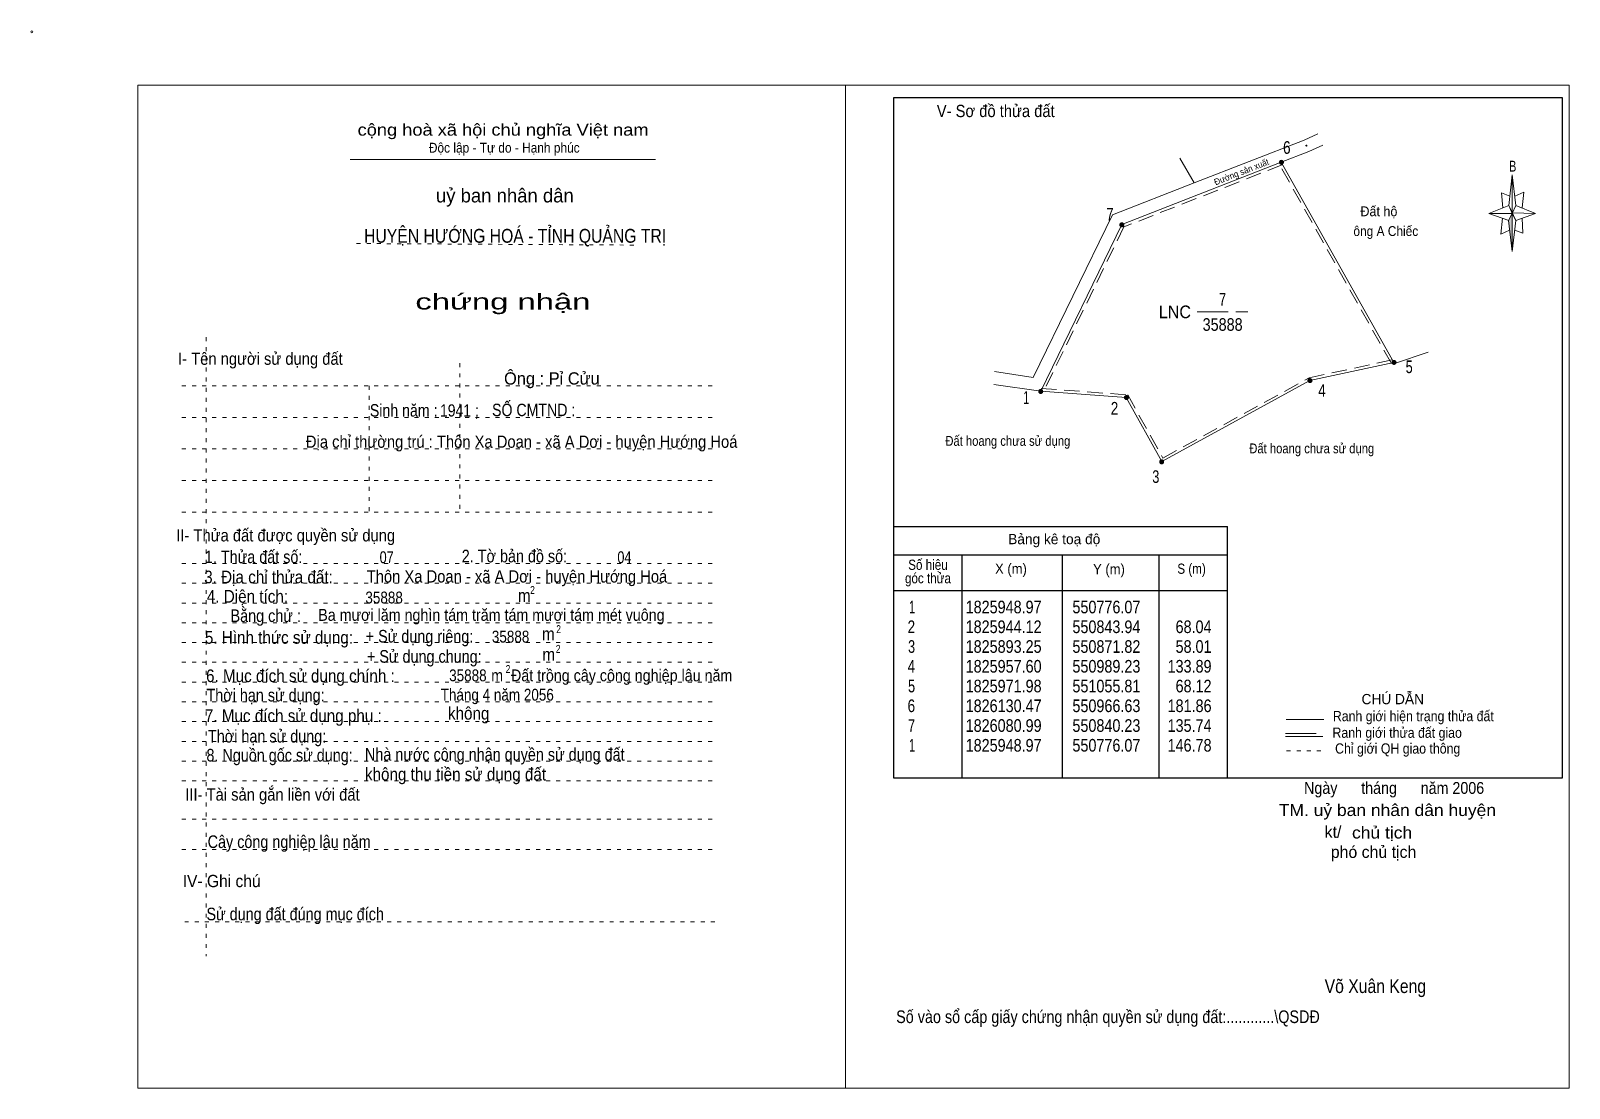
# Model space of a CAD drawing. Header units: centimetres. Extents: x -1.6 to 37.4, y -1.3 to 25.5.
import ezdxf
from ezdxf.enums import TextEntityAlignment as Align

# ---------------------------------------------------------------- set-up
doc = ezdxf.new("R2010")
doc.units = ezdxf.units.CM
doc.header["$LTSCALE"] = 0.13
for name, pattern in [('DOTTED', [1.5, 0.3, -1.2]), ('LONG_DASHED', [7.5, 6, -1.5]), ('MEDIUM_DASHED', [4.5, 3, -1.5])]:
    doc.linetypes.add(name, pattern=pattern)
for name, color, linetype, lineweight in [('1', 7, 'DOTTED', 13), ('10', 7, 'Continuous', 13), ('2', 7, 'Continuous', 25), ('3', 7, 'Continuous', 13), ('30', 7, 'Continuous', 13), ('32', 7, 'LONG_DASHED', 13), ('33', 7, 'LONG_DASHED', 13), ('35', 7, 'Continuous', 13)]:
    doc.layers.add(name, color=color, linetype=linetype, lineweight=lineweight)

msp = doc.modelspace()

# ---------------------------------------------------------------- hatches: boundary and pattern name
at = {"layer": '10'}
msp.add_hatch(color=256, dxfattribs=at).paths.add_polyline_path([(30.705, 22.5862, 1), (30.7002, 22.5862, 1)])
msp.add_hatch(color=256, dxfattribs=at).paths.add_polyline_path([(30.705, 22.5862, 1), (30.7002, 22.5862, 1)])
msp.add_hatch(color=256, dxfattribs=at).paths.add_polyline_path([(30.705, 22.5862, 1), (30.7002, 22.5862, 1)])
msp.add_hatch(color=256, dxfattribs=at).paths.add_polyline_path([(30.705, 22.5862, 1), (30.7002, 22.5862, 1)])
at = {"layer": '30'}
msp.add_hatch(color=256, dxfattribs=at).paths.add_polyline_path([(35.91, 20.87), (35.91, 19.91), (35.81, 20.69)])
at = {"layer": '32'}
for points in [[(30.1177, 22.1657, 1), (30.0177, 22.1657, 1)], [(26.0784, 20.5845, 1), (25.9784, 20.5845, 1)], [(32.9675, 17.1009, 1), (32.8675, 17.1009, 1)], [(24.028, 16.3656, 1), (23.928, 16.3656, 1)], [(30.8399, 16.6414, 1), (30.7399, 16.6414, 1)], [(26.1969, 16.2106, 1), (26.0969, 16.2106, 1)], [(27.0879, 14.585, 1), (26.9879, 14.585, 1)]]:
    msp.add_hatch(color=256, dxfattribs=at).paths.add_polyline_path(points)

# ---------------------------------------------------------------- linework, layer by layer
at = {"layer": '1', "linetype": 'Continuous'}
for p, q in [((6.51, 22.24), (14.23, 22.24)), ((32.93, 17.07), (33.78, 17.36))]:
    msp.add_line(p, q, dxfattribs=at)
at = {"layer": '1'}
for p, q in [((6.67, 20.11), (13.82, 20.07)), ((2.86, 17.74), (2.86, 2.07)), ((9.28, 17.08), (9.28, 13.31)), ((2.25, 16.51), (15.75, 16.51)), ((6.99, 16.51), (6.99, 13.31)), ((2.25, 15.71), (15.75, 15.71)), ((2.25, 14.91), (15.75, 14.91)), ((2.25, 14.11), (15.75, 14.11)), ((2.25, 13.31), (15.75, 13.31)), ((2.25, 12.01), (15.75, 12.01)), ((2.25, 11.51), (15.75, 11.51)), ((2.25, 11.01), (15.75, 11.01)), ((2.25, 10.51), (15.75, 10.51)), ((2.25, 10.01), (15.75, 10.01)), ((2.25, 9.51), (15.75, 9.51)), ((2.25, 9.01), (15.75, 9.01)), ((2.25, 8.51), (15.75, 8.51)), ((2.25, 8.01), (15.75, 8.01)), ((2.25, 7.51), (15.75, 7.51)), ((2.25, 7.01), (15.75, 7.01)), ((2.25, 6.51), (15.75, 6.51)), ((2.25, 5.54), (15.75, 5.54)), ((2.25, 4.77), (15.75, 4.77)), ((2.32, 2.94), (15.82, 2.94))]:
    msp.add_line(p, q, dxfattribs=at)
at = {"layer": '10'}
for p, q in [((30.69, 22.59), (30.68, 22.59)), ((30.69, 22.59), (30.68, 22.59)), ((30.69, 22.59), (30.68, 22.59)), ((30.69, 22.59), (30.68, 22.59)), ((30.7, 22.61), (30.7, 22.6)), ((30.7, 22.61), (30.7, 22.6)), ((30.7, 22.61), (30.7, 22.6)), ((30.7, 22.61), (30.7, 22.6)), ((30.7, 22.58), (30.7, 22.57)), ((30.7, 22.58), (30.7, 22.57)), ((30.7, 22.58), (30.7, 22.57)), ((30.7, 22.58), (30.7, 22.57)), ((30.72, 22.59), (30.71, 22.59)), ((30.72, 22.59), (30.71, 22.59)), ((30.72, 22.59), (30.71, 22.59)), ((30.72, 22.59), (30.71, 22.59)), ((27.5, 22.27), (27.86, 21.65)), ((22.79, 16.54), (23.98, 16.37))]:
    msp.add_line(p, q, dxfattribs=at)
at = {"layer": '10', "linetype": 'MEDIUM_DASHED'}
msp.add_line((32.85, 17.07), (30, 22.14), dxfattribs=at)
at = {"layer": '10'}
for points in [[(27.86, 21.65), (30.64, 22.73), (30.99, 22.89)], [(30.06, 22.17), (30.76, 22.44), (31.12, 22.6)], [(23.98, 16.37), (26.14, 16.21), (27.04, 14.59), (30.79, 16.64), (32.91, 17.1), (30.06, 22.17)], [(30.06, 22.17), (26.03, 20.59), (23.98, 16.37)], [(22.81, 16.87), (23.79, 16.72), (25.79, 20.84), (27.86, 21.65)]]:
    msp.add_lwpolyline(points, dxfattribs=at)
at = {"layer": '10', "linetype": 'MEDIUM_DASHED'}
for points in [[(30.09, 22.1), (26.08, 20.53), (24.04, 16.34)], [(23.99, 16.44), (26.18, 16.28), (27.07, 14.68), (30.77, 16.71), (32.9, 17.17)]]:
    msp.add_lwpolyline(points, dxfattribs=at)
at = {"layer": '10'}
for centre, radius in [((-1.55, 25.47), 0.025), ((30.7026, 22.5862), 0.00999), ((30.7026, 22.5862), 0.00999), ((30.7026, 22.5862), 0.00999), ((30.7026, 22.5862), 0.00999), ((30.7026, 22.5862), 0.0024), ((30.7026, 22.5862), 0.0024), ((30.7026, 22.5862), 0.0024), ((30.7026, 22.5862), 0.0024)]:
    msp.add_circle(centre, radius, dxfattribs=at)
at = {"layer": '2'}
for p, q in [((20.25, 12.95), (28.7, 12.95)), ((28.7, 6.59), (28.7, 12.95)), ((20.25, 12.23), (28.7, 12.23)), ((21.99, 6.59), (21.99, 12.23)), ((24.53, 10.89), (24.53, 12.23)), ((26.97, 12.23), (26.97, 6.59)), ((20.25, 11.33), (28.7, 11.33))]:
    msp.add_line(p, q, dxfattribs=at)
msp.add_lwpolyline([(37.18, 23.8), (20.25, 23.8), (20.25, 6.59), (37.18, 6.59)], close=True, dxfattribs=at)
msp.add_lwpolyline([(24.53, 6.59), (24.53, 10.39), (24.53, 10.89)], dxfattribs=at)
at = {"layer": '3'}
msp.add_line((19.04, 24.12), (19.04, -1.27), dxfattribs=at)
for points in [[(19.04, 24.12), (1.13, 24.12), (1.13, -1.27), (19.04, -1.27)], [(19.04, -1.27), (37.35, -1.27), (37.35, 24.12), (19.04, 24.12)]]:
    msp.add_lwpolyline(points, dxfattribs=at)
at = {"layer": '30'}
for p, q in [((35.82, 21.07), (35.91, 21.85)), ((36, 21.07), (36.5, 20.87)), ((35.82, 20.69), (35.32, 20.87)), ((36, 20.69), (35.91, 19.91)), ((36.16, 20.75), (36.18, 20.37)), ((36.18, 20.37), (35.97, 20.45))]:
    msp.add_line(p, q, dxfattribs=at)
for points in [[(35.91, 21.85), (36, 21.07), (35.91, 20.87)], [(35.91, 20.87), (35.32, 20.87), (35.82, 21.07), (36, 20.69), (36.5, 20.87), (35.91, 20.89)], [(35.91, 20.87), (35.91, 19.91), (35.81, 20.69)]]:
    msp.add_lwpolyline(points, close=True, dxfattribs=at)
for points in [[(35.97, 21.31), (36.2, 21.41), (36.16, 21.01)], [(35.91, 20.87), (35.82, 21.07), (35.32, 20.87)], [(35.85, 21.31), (35.64, 21.39), (35.67, 21.01)], [(35.66, 20.75), (35.62, 20.35), (35.84, 20.45)], [(35.91, 20.87), (36, 20.69), (36.5, 20.87)]]:
    msp.add_lwpolyline(points, dxfattribs=at)
at = {"layer": '32'}
for centre in [(30.0677, 22.1657), (26.0284, 20.5845), (32.9175, 17.1009), (23.978, 16.3656), (30.7899, 16.6414), (26.1469, 16.2106), (27.0379, 14.585)]:
    msp.add_circle(centre, 0.05, dxfattribs=at)
at = {"layer": '33'}
msp.add_line((27.94, 18.38), (29.22, 18.38), dxfattribs=at)
at = {"layer": '35'}
for p, q in [((30.19, 8.06), (31.14, 8.06)), ((30.17, 7.63), (31.12, 7.63))]:
    msp.add_line(p, q, dxfattribs=at)
at = {"layer": '35', "linetype": 'LONG_DASHED'}
msp.add_line((30.17, 7.71), (31.12, 7.71), dxfattribs=at)
at = {"layer": '35', "linetype": 'DOTTED'}
msp.add_line((30.2, 7.27), (31.19, 7.27), dxfattribs=at)

# ---------------------------------------------------------------- texts
at = {"layer": '1'}
for s, height, width, p in [('V- Sơ đồ thửa đất', 0.31, 0.9, (22.84, 23.31)), ('cộng hoà xã hội chủ nghĩa Việt nam', 0.3, 1.15, (10.375, 22.84)), ('Độc lập - Tự do - Hạnh phúc', 0.25, 0.9, (10.405, 22.41)), ('chứng nhận', 0.4, 1.55, (10.37, 18.44)), ('I- Tên người sử dụng đất', 0.31, 0.9, (4.235, 17.04)), ('II- Thửa đất được quyền sử dụng', 0.31, 0.9, (4.875, 12.57)), ('III- Tài sản gắn liền với đất', 0.31, 0.9, (4.54, 6.01)), ('IV- Ghi chú', 0.31, 0.95, (3.255, 3.82))]:
    msp.add_text(s, height=height, dxfattribs=dict(at, width=width)).set_placement(p, align=Align.CENTER)
at = {"layer": '1', "width": 0.95}
msp.add_text('Đường sản xuất', height=0.1598, rotation=21.378, dxfattribs=at).set_placement((29.0859, 21.8489), align=Align.CENTER)
at = {"layer": '1'}
msp.add_text('uỷ ban nhân dân', height=0.35, dxfattribs=at).set_placement((10.42, 21.15), align=Align.CENTER)
at = {"layer": '10'}
for s, width, p in [('  Đất hộ', 0.95, (31.89, 20.8)), ('ông A Chiếc', 0.9, (31.89, 20.3))]:
    msp.add_text(s, height=0.25, dxfattribs=dict(at, width=width)).set_placement(p)
for s, height, p in [('Ông : Pỉ Cửu', 0.31, (11.61, 16.54)), ('kt/ ', 0.3, (31.43, 5.07)), ('phó chủ tịch ', 0.3, (32.455, 4.56))]:
    msp.add_text(s, height=height, dxfattribs=at).set_placement(p, align=Align.CENTER)
for s, height, width, p in [('Sinh năm :', 0.3149, 0.85, (7.86, 15.73)), ('1941 ;', 0.31, 0.85, (9.27, 15.73)), ('SỐ CMTND :', 0.3149, 0.85, (11.15, 15.74)), ('Địa chỉ thường trú : Thôn Xa Doan - xã A Dơi - huyện Hướng Hoá', 0.31, 0.9, (10.845, 14.94)), ('Đất hoang chưa sử dụng ', 0.25, 0.85, (23.185, 14.99)), ('Đất hoang chưa sử dụng ', 0.25, 0.85, (30.875, 14.8)), ('07', 0.3, 0.8, (7.43, 12.02)), ('04', 0.3, 0.8, (13.445, 12.02)), (' Thôn Xa Doan - xã A Dơi - huyện Hướng Hoá', 0.31, 0.9, (10.675, 11.53)), ('35888', 0.3, 0.85, (7.365, 11)), ('Ba mươi lăm nghìn tám trăm tám mươi tám mét vuông ', 0.3, 0.9, (10.13, 10.56)), ('35888', 0.3, 0.85, (10.565, 10.01)), ('m  Đất trồng cây công nghiệp lâu năm ', 0.3, 0.9, (13.175, 9.03)), ('35888', 0.3, 0.85, (9.485, 9.03)), ('Tháng 4 năm 2056 ', 0.3, 0.85, (10.275, 8.54)), ('Ngày      tháng      năm 2006', 0.3, 0.9, (32.92, 6.18)), ('TM. uỷ ban nhân dân huyện', 0.3, 1.1, (32.75, 5.62)), ('chủ tịch', 0.3, 1.1, (32.615, 5.05)), ('Võ Xuân Keng ', 0.35, 0.85, (32.5, 1.14))]:
    msp.add_text(s, height=height, dxfattribs=dict(at, width=width)).set_placement(p, align=Align.CENTER)
at = {"layer": '2'}
for s, height, width, p in [('HUYỆN HƯỚNG HOÁ - TỈNH QUẢNG TRỊ', 0.35, 0.85, (10.68, 20.13)), ('Số hiệu', 0.2591, 0.85, (21.125, 11.85)), ('3. Địa chỉ thửa đất:', 0.32, 0.9, (4.44, 11.51)), ('góc thửa', 0.2591, 0.85, (21.125, 11.51)), ('X (m)', 0.2591, 0.95, (23.225, 11.75)), ('Y (m)', 0.2591, 0.95, (25.705, 11.74)), ('S (m)', 0.2591, 0.85, (27.795, 11.75)), ('Số vào sổ cấp giấy chứng nhận quyền sử dụng đất:............\\QSDĐ', 0.32, 0.85, (25.68, 0.38))]:
    msp.add_text(s, height=height, dxfattribs=dict(at, width=width)).set_placement(p, align=Align.CENTER)
msp.add_text('Bảng kê toạ độ', height=0.2591, dxfattribs=at).set_placement((24.32, 12.5), align=Align.CENTER)
for s, height, width, p in [('1. Thửa đất số:', 0.32, 0.85, (2.83, 12.02)), ('2. Tờ bản đồ số:', 0.32, 0.85, (9.33, 12.04)), ('4. Diện tích:', 0.32, 0.9, (2.88, 11.02)), ('m', 0.32, 0.9, (10.75, 11.04)), ('2', 0.2, 0.8, (11.06, 11.24)), ('Bằng chử :', 0.32, 0.85, (3.48, 10.53)), ('5. Hình thức sử dụng:', 0.32, 0.9, (2.83, 9.98)), ('+ Sử dụng riêng:', 0.32, 0.85, (6.9, 10.01)), ('m', 0.32, 0.9, (11.36, 10.07)), ('2', 0.2, 0.8, (11.72, 10.25)), ('+ Sử dụng chung:', 0.32, 0.85, (6.93, 9.5)), ('m', 0.32, 0.9, (11.37, 9.55)), ('2', 0.2, 0.8, (11.71, 9.75)), ('6. Mục đích sử dụng chính : ', 0.32, 0.9, (2.86, 9.01)), ('2', 0.2, 0.8, (10.44, 9.24)), ('Thời hạn sử dụng: ', 0.32, 0.85, (2.87, 8.52)), ('7. Mục đích sử dụng phụ : ', 0.32, 0.9, (2.83, 8)), ('không', 0.32, 0.9, (8.98, 8.06)), ('Thời hạn sử dụng: ', 0.32, 0.85, (2.91, 7.48)), ('8. Nguồn gốc sử dụng: ', 0.32, 0.85, (2.87, 7)), ('Nhà nước công nhận quyền sử dụng đất  ', 0.32, 0.85, (6.88, 7.02)), ('không thu tiền sử dụng đất', 0.32, 0.9, (6.88, 6.52)), ('Cây công nghiệp lâu năm', 0.32, 0.85, (2.9, 4.81)), ('Sử dụng đất đúng mục đích', 0.32, 0.85, (2.87, 2.98))]:
    msp.add_text(s, height=height, dxfattribs=dict(at, width=width)).set_placement(p)
at = {"layer": '30', "width": 0.75}
msp.add_text('B', height=0.2756, dxfattribs=at).set_placement((35.92, 21.93), align=Align.CENTER)
at = {"layer": '30'}
for s, width, p in [('1', 0.65, (20.8, 10.75)), ('1825948.97', 0.85, (24, 10.75)), ('550776.07', 0.85, (26.5, 10.75)), ('550776.07', 0.85, (26.5, 10.75)), ('2', 0.8, (20.8, 10.25)), ('1825944.12', 0.85, (24, 10.25)), ('550843.94', 0.85, (26.5, 10.25)), ('68.04', 0.85, (28.3, 10.25)), ('3', 0.75, (20.8, 9.75)), ('1825893.25', 0.85, (24, 9.75)), ('550871.82', 0.85, (26.5, 9.75)), ('58.01', 0.85, (28.3, 9.75)), ('4', 0.8, (20.8, 9.25)), ('1825957.60', 0.85, (24, 9.25)), ('550989.23', 0.85, (26.5, 9.25)), ('133.89', 0.85, (28.3, 9.25)), ('5', 0.75, (20.8, 8.75)), ('1825971.98', 0.85, (24, 8.75)), ('551055.81', 0.85, (26.5, 8.75)), ('68.12', 0.85, (28.3, 8.75)), ('6', 0.8, (20.8, 8.25)), ('1826130.47', 0.85, (24, 8.25)), ('550966.63', 0.85, (26.5, 8.25)), ('181.86', 0.85, (28.3, 8.25)), ('7', 0.75, (20.8, 7.75)), ('1826080.99', 0.85, (24, 7.75)), ('550840.23', 0.85, (26.5, 7.75)), ('135.74', 0.85, (28.3, 7.75)), ('1', 0.65, (20.8, 7.25)), ('1825948.97', 0.85, (24, 7.25)), ('550776.07', 0.85, (26.5, 7.25)), ('146.78', 0.85, (28.3, 7.25))]:
    msp.add_text(s, height=0.32, dxfattribs=dict(at, width=width)).set_placement(p, align=Align.RIGHT)
at = {"layer": '32'}
for s, width, p in [('6', 0.8, (30.205, 22.38)), ('7', 0.75, (25.73, 20.69)), ('5', 0.75, (33.3, 16.83)), ('1', 0.65, (23.61, 16.05)), ('4', 0.8, (31.095, 16.23)), ('2', 0.8, (25.845, 15.78)), ('3', 0.75, (26.89, 14.05))]:
    msp.add_text(s, height=0.32, dxfattribs=dict(at, width=width)).set_placement(p, align=Align.CENTER)
at = {"layer": '33'}
for s, width, p in [('7', 0.75, (28.58, 18.54)), ('35888', 0.85, (28.58, 17.9))]:
    msp.add_text(s, height=0.32, dxfattribs=dict(at, width=width)).set_placement(p, align=Align.CENTER)
at = {"layer": '33', "width": 0.95}
msp.add_text('LNC', height=0.32, dxfattribs=at).set_placement((27.78, 18.22), align=Align.RIGHT)
at = {"layer": '35'}
msp.add_text('CHÚ DẪN', height=0.2591, dxfattribs=at).set_placement((32.885, 8.45), align=Align.CENTER)
at = {"layer": '35', "width": 0.9}
for s, p in [('Ranh giới hiện trạng thửa đất', (33.405, 8.02)), ('Ranh giới thửa đất giao ', (33.04, 7.6)), ('Chỉ giới QH giao thông', (33.01, 7.2))]:
    msp.add_text(s, height=0.2591, dxfattribs=at).set_placement(p, align=Align.CENTER)

doc.saveas('drawing.dxf')
